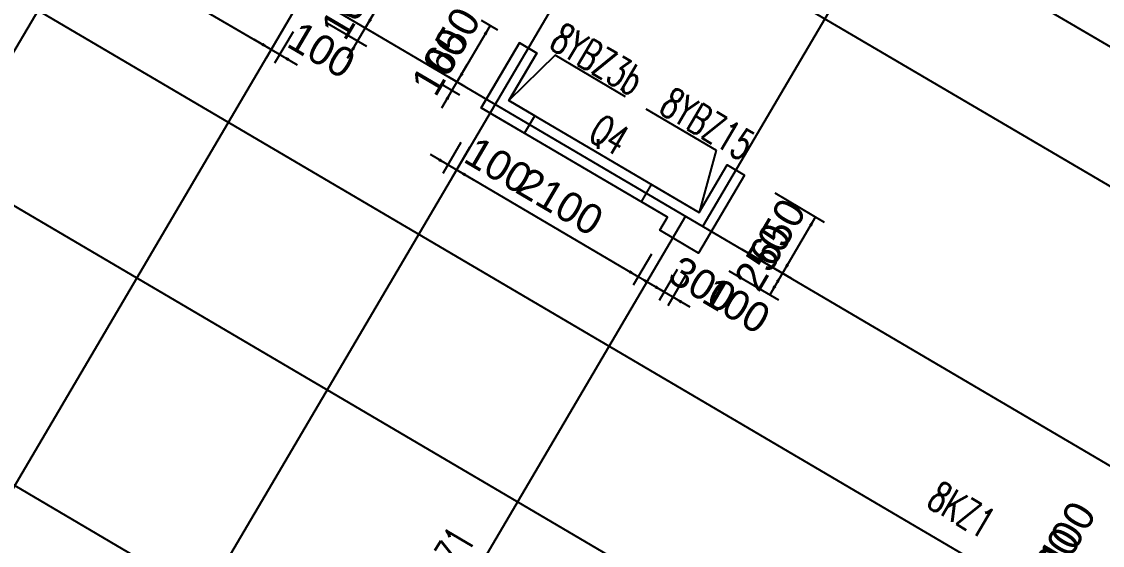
# Model space of a CAD drawing. Extents: x 387171 to 699106, y 11966 to 245688.
# Drawn here: x 617575 to 628343, y 110324 to 115542 of the extents above; entities that cross this region are included whole.
import ezdxf

# ---------------------------------------------------------------- set-up
doc = ezdxf.new("R2010")
doc.units = 0
doc.header["$LTSCALE"] = 100
doc.header["$MEASUREMENT"] = 0
for name, color, linetype in [('b边缘构件', 235, 'Continuous'), ('DOTE', 253, 'Continuous'), ('NUM', 7, 'Continuous'), ('wall-主楼', 2, 'Continuous'), ('Y阴影', 254, 'Continuous'), ('剪力墙身标注', 7, 'Continuous'), ('小尺寸', 4, 'Continuous'), ('边缘构件标注', 1, 'Continuous')]:
    doc.layers.add(name, color=color, linetype=linetype)
doc.layers.add('配箍校核', color=2, linetype='ByLayer', lineweight=18)
doc.styles.get("Standard").update_dxf_attribs({"font": 'standard'})
doc.styles.add('tk', font='tk')
doc.dimstyles.get("Standard").update_dxf_attribs({"dimtxt": 300, "dimasz": 100, "dimexe": 100, "dimexo": 250, "dimgap": 100, "dimtad": 0, "dimtoh": 1, "dimdec": 0, "dimdsep": 46, "dimcen": 0.09, "dimclrt": 7, "dimadec": 0, "dimazin": 0, "dimtfac": 1, "dimtdec": 4, "dimtofl": 0, "dimtmove": 0, "dimatfit": 3, "dimfxl": 1, "dimtolj": 1, "dimtzin": 0, "dimarcsym": 0})

# ---------------------------------------------------------------- blocks, each defined once
blk = doc.blocks.new('*D200')
at = {"layer": '小尺寸', "color": 0, "linetype": 'ByBlock', "lineweight": -2}
for p, q in [((622320, 115457), (622157, 115553)), ((621914, 114942), (622243, 115502)), ((621990, 114897), (621828, 114992))]:
    blk.add_line(p, q, dxfattribs=at)
for points in [[(622243, 115502), (622207, 115407), (622178, 115424)], [(621914, 114942), (621950, 115036), (621979, 115019)]]:
    blk.add_solid(points, dxfattribs=at)
at = {"layer": '小尺寸', "color": 7, "linetype": 'Continuous', "lineweight": -2, "insert": (621863, 115349), "char_height": 300, "width": 556.67, "attachment_point": 5, "rotation": 59.5454, "style": 'tk'}
blk.add_mtext('650', dxfattribs=at)
blk = doc.blocks.new('*D997')
at = {"layer": '小尺寸', "color": 0, "linetype": 'ByBlock', "lineweight": -2}
for p, q in [((618293, 116599), (618114, 116294)), ((618164, 116380), (620061, 115265)), ((620269, 115619), (620010, 115179))]:
    blk.add_line(p, q, dxfattribs=at)
for points in [[(618164, 116380), (618259, 116344), (618242, 116315)], [(620061, 115265), (619966, 115302), (619983, 115330)]]:
    blk.add_solid(points, dxfattribs=at)
at = {"layer": '小尺寸', "color": 7, "linetype": 'Continuous', "lineweight": -2, "insert": (619239, 116038), "char_height": 300, "width": 780, "attachment_point": 5, "rotation": 329.5454, "style": 'tk'}
blk.add_mtext('2200', dxfattribs=at)
blk = doc.blocks.new('*D745')
at = {"layer": '小尺寸', "color": 0, "linetype": 'ByBlock', "lineweight": -2}
for p, q in [((620269, 115619), (620010, 115179)), ((620279, 115439), (620096, 115128)), ((619888, 115367), (620319, 115113))]:
    blk.add_line(p, q, dxfattribs=at)
for points in [[(620061, 115265), (619966, 115302), (619983, 115330)], [(620147, 115214), (620242, 115178), (620225, 115149)]]:
    blk.add_solid(points, dxfattribs=at)
at = {"layer": '小尺寸', "color": 7, "linetype": 'Continuous', "lineweight": -2, "insert": (620565, 115259), "char_height": 300, "width": 476.67, "attachment_point": 5, "rotation": 329.5454, "style": 'tk'}
blk.add_mtext('100', dxfattribs=at)
blk = doc.blocks.new('*D614')
at = {"layer": '小尺寸', "color": 0, "linetype": 'ByBlock', "lineweight": -2}
for p, q in [((620697, 115657), (621086, 115429)), ((620822, 115178), (621101, 115652)), ((620621, 115528), (621010, 115299))]:
    blk.add_line(p, q, dxfattribs=at)
for points in [[(621000, 115479), (621036, 115574), (621065, 115557)], [(620924, 115350), (620887, 115255), (620858, 115272)]]:
    blk.add_solid(points, dxfattribs=at)
at = {"layer": '小尺寸', "color": 7, "linetype": 'Continuous', "lineweight": -2, "insert": (620841, 115702), "char_height": 300, "width": 476.67, "attachment_point": 5, "rotation": 59.5454, "style": 'tk'}
blk.add_mtext('150', dxfattribs=at)
blk = doc.blocks.new('*D1554')
at = {"layer": '小尺寸', "color": 0, "linetype": 'ByBlock', "lineweight": -2}
for p, q in [((621027, 116218), (621415, 115989)), ((621000, 115479), (621329, 116040)), ((620697, 115657), (621086, 115429))]:
    blk.add_line(p, q, dxfattribs=at)
for points in [[(621329, 116040), (621293, 115945), (621264, 115962)], [(621000, 115479), (621036, 115574), (621065, 115557)]]:
    blk.add_solid(points, dxfattribs=at)
at = {"layer": '小尺寸', "color": 7, "linetype": 'Continuous', "lineweight": -2, "insert": (620949, 115886), "char_height": 300, "width": 556.67, "attachment_point": 5, "rotation": 59.5454, "style": 'tk'}
blk.add_mtext('650', dxfattribs=at)
blk = doc.blocks.new('*D4396')
at = {"layer": '小尺寸', "color": 0, "linetype": 'ByBlock', "lineweight": -2}
for p, q in [((627759, 109533), (628012, 109964)), ((627746, 109889), (627997, 109741)), ((627695, 109802), (627946, 109655))]:
    blk.add_line(p, q, dxfattribs=at)
for points in [[(627911, 109792), (627947, 109886), (627976, 109869)], [(627860, 109705), (627824, 109611), (627795, 109628)]]:
    blk.add_solid(points, dxfattribs=at)
at = {"layer": '小尺寸', "color": 7, "linetype": 'Continuous', "lineweight": -2, "insert": (627994, 110427), "char_height": 300, "width": 476.67, "attachment_point": 5, "rotation": 59.5454, "style": 'tk'}
blk.add_mtext('100', dxfattribs=at)
blk = doc.blocks.new('*D436')
at = {"layer": '小尺寸', "color": 0, "linetype": 'ByBlock', "lineweight": -2}
for p, q in [((627695, 109802), (627946, 109655)), ((627860, 109705), (627657, 109361)), ((627492, 109458), (627744, 109310))]:
    blk.add_line(p, q, dxfattribs=at)
for points in [[(627860, 109705), (627824, 109611), (627795, 109628)], [(627657, 109361), (627694, 109455), (627722, 109438)]]:
    blk.add_solid(points, dxfattribs=at)
at = {"layer": '小尺寸', "color": 7, "linetype": 'Continuous', "lineweight": -2, "insert": (627841, 110167), "char_height": 300, "width": 576.67, "attachment_point": 5, "rotation": 59.5454, "style": 'tk'}
blk.add_mtext('400', dxfattribs=at)
blk = doc.blocks.new('*D170')
at = {"layer": '小尺寸', "color": 0, "linetype": 'ByBlock', "lineweight": -2}
for p, q in [((621762, 114683), (622015, 115114)), ((621940, 114811), (621777, 114906)), ((621990, 114897), (621828, 114992))]:
    blk.add_line(p, q, dxfattribs=at)
for points in [[(621914, 114942), (621950, 115036), (621979, 115019)], [(621863, 114856), (621827, 114761), (621798, 114778)]]:
    blk.add_solid(points, dxfattribs=at)
at = {"layer": '小尺寸', "color": 7, "linetype": 'Continuous', "lineweight": -2, "insert": (621742, 115143), "char_height": 300, "width": 476.67, "attachment_point": 5, "rotation": 59.5454, "style": 'tk'}
blk.add_mtext('100', dxfattribs=at)
blk = doc.blocks.new('*D1115')
at = {"layer": '小尺寸', "color": 0, "linetype": 'ByBlock', "lineweight": -2}
for p, q in [((622320, 115457), (622157, 115553)), ((621914, 114942), (622243, 115502)), ((621990, 114897), (621828, 114992))]:
    blk.add_line(p, q, dxfattribs=at)
for points in [[(622243, 115502), (622207, 115407), (622178, 115424)], [(621914, 114942), (621950, 115036), (621979, 115019)]]:
    blk.add_solid(points, dxfattribs=at)
at = {"layer": '小尺寸', "color": 7, "linetype": 'Continuous', "lineweight": -2, "insert": (621863, 115349), "char_height": 300, "width": 556.67, "attachment_point": 5, "rotation": 59.5454, "style": 'tk'}
blk.add_mtext('650', dxfattribs=at)
blk = doc.blocks.new('*D1013')
at = {"layer": '小尺寸', "color": 0, "linetype": 'ByBlock', "lineweight": -2}
for p, q in [((625078, 113835), (625571, 113545)), ((625485, 113596), (625156, 113036)), ((624749, 113275), (625242, 112985))]:
    blk.add_line(p, q, dxfattribs=at)
for points in [[(625485, 113596), (625449, 113501), (625420, 113518)], [(625156, 113036), (625192, 113130), (625221, 113113)]]:
    blk.add_solid(points, dxfattribs=at)
at = {"layer": '小尺寸', "color": 7, "linetype": 'Continuous', "lineweight": -2, "insert": (625105, 113443), "char_height": 300, "width": 556.67, "attachment_point": 5, "rotation": 59.5454, "style": 'tk'}
blk.add_mtext('650', dxfattribs=at)
blk = doc.blocks.new('*D758')
at = {"layer": '小尺寸', "color": 0, "linetype": 'ByBlock', "lineweight": -2}
for p, q in [((624749, 113275), (625242, 112985)), ((624622, 113059), (625115, 112769)), ((625156, 113036), (625029, 112820))]:
    blk.add_line(p, q, dxfattribs=at)
for points in [[(625156, 113036), (625119, 112941), (625091, 112958)], [(625029, 112820), (625065, 112915), (625094, 112898)]]:
    blk.add_solid(points, dxfattribs=at)
at = {"layer": '小尺寸', "color": 7, "linetype": 'Continuous', "lineweight": -2, "insert": (624961, 113197), "char_height": 300, "width": 566.67, "attachment_point": 5, "rotation": 59.5454, "style": 'tk'}
blk.add_mtext('250', dxfattribs=at)
blk = doc.blocks.new('*D1521')
at = {"layer": '小尺寸', "color": 0, "linetype": 'ByBlock', "lineweight": -2}
for p, q in [((624107, 113072), (623926, 112763)), ((624194, 113021), (624012, 112712)), ((624235, 112697), (623804, 112951))]:
    blk.add_line(p, q, dxfattribs=at)
for points in [[(623976, 112849), (623882, 112886), (623899, 112914)], [(624063, 112799), (624157, 112762), (624140, 112734)]]:
    blk.add_solid(points, dxfattribs=at)
at = {"layer": '小尺寸', "color": 7, "linetype": 'Continuous', "lineweight": -2, "insert": (624698, 112715), "char_height": 300, "width": 476.67, "attachment_point": 5, "rotation": 329.5454, "style": 'tk'}
blk.add_mtext('100', dxfattribs=at)
blk = doc.blocks.new('*D1280')
at = {"layer": '小尺寸', "color": 0, "linetype": 'ByBlock', "lineweight": -2}
for p, q in [((623849, 113224), (623667, 112915)), ((624107, 113072), (623926, 112763)), ((623976, 112849), (623718, 113001))]:
    blk.add_line(p, q, dxfattribs=at)
for points in [[(623718, 113001), (623812, 112965), (623796, 112936)], [(623976, 112849), (623882, 112886), (623899, 112914)]]:
    blk.add_solid(points, dxfattribs=at)
at = {"layer": '小尺寸', "color": 7, "linetype": 'Continuous', "lineweight": -2, "insert": (624359, 112924), "char_height": 300, "width": 566.67, "attachment_point": 5, "rotation": 329.5454, "style": 'tk'}
blk.add_mtext('300', dxfattribs=at)
blk = doc.blocks.new('*D2329')
at = {"layer": '小尺寸', "color": 0, "linetype": 'ByBlock', "lineweight": -2}
for p, q in [((622039, 114288), (621857, 113980)), ((623718, 113001), (621908, 114066)), ((623849, 113224), (623667, 112915))]:
    blk.add_line(p, q, dxfattribs=at)
for points in [[(621908, 114066), (622002, 114029), (621985, 114001)], [(623718, 113001), (623623, 113038), (623640, 113066)]]:
    blk.add_solid(points, dxfattribs=at)
at = {"layer": '小尺寸', "color": 7, "linetype": 'Continuous', "lineweight": -2, "insert": (622939, 113749), "char_height": 300, "width": 775, "attachment_point": 5, "rotation": 329.5454, "style": 'tk'}
blk.add_mtext('2100', dxfattribs=at)
blk = doc.blocks.new('*D2057')
at = {"layer": '小尺寸', "color": 0, "linetype": 'ByBlock', "lineweight": -2}
for p, q in [((621952, 114339), (621771, 114030)), ((622039, 114288), (621857, 113980)), ((622080, 113964), (621649, 114218))]:
    blk.add_line(p, q, dxfattribs=at)
for points in [[(621821, 114116), (621727, 114153), (621744, 114181)], [(621908, 114066), (622002, 114029), (621985, 114001)]]:
    blk.add_solid(points, dxfattribs=at)
at = {"layer": '小尺寸', "color": 7, "linetype": 'Continuous', "lineweight": -2, "insert": (622326, 114110), "char_height": 300, "width": 476.67, "attachment_point": 5, "rotation": 329.5454, "style": 'tk'}
blk.add_mtext('100', dxfattribs=at)

msp = doc.modelspace()

# ---------------------------------------------------------------- hatches: boundary and pattern name
at = {"layer": 'Y阴影'}
h = msp.add_hatch(dxfattribs=at)
h.set_pattern_fill('ANSI31', color=256, scale=25, angle=-30.45463, style=0)
h.set_pattern_definition([])
h.paths.add_polyline_path([(622535.2, 115330.5), (622155.1, 114684), (622586.1, 114430.6), (622687.5, 114603), (622428.9, 114755), (622707.6, 115229.1)], flags=0)
h = msp.add_hatch(dxfattribs=at)
h.set_pattern_fill('ANSI31', color=256, scale=25, angle=-30.45463, style=0)
h.set_pattern_definition([])
h.paths.add_polyline_path([(624776.5, 114012.7), (624320.3, 113236.9), (623932.4, 113464.9), (624008.5, 113594.2), (623749.9, 113746.3), (623851.2, 113918.7), (624325.3, 113639.9), (624604.1, 114114.1)], flags=0)

# ---------------------------------------------------------------- linework, layer by layer
at = {"layer": 'b边缘构件'}
for points in [[(622535.2, 115330.5), (622155.1, 114684), (622586.1, 114430.6), (622687.5, 114603), (622428.9, 114755), (622707.6, 115229.1), (622535.2, 115330.5)], [(624776.5, 114012.7), (624320.3, 113236.9), (623932.4, 113464.9), (624008.5, 113594.2), (623749.9, 113746.3), (623851.2, 113918.7), (624325.3, 113639.9), (624604.1, 114114.1), (624776.5, 114012.7)]]:
    msp.add_lwpolyline(points, dxfattribs=at)
at = {"layer": 'DOTE'}
for p, q in [((585803.6, 140350.1), (639805.6, 108598)), ((583218.7, 135953.7), (631186.4, 107749.7)), ((597120.7, 129519.7), (633192.4, 108310.3)), ((630003.3, 123099.4), (624360.9, 113503)), ((619543.1, 119119.9), (634408.9, 110379.1)), ((621612, 117903.5), (614420.3, 105672.2)), ((618499.1, 116949.7), (612523.8, 106787.3)), ((623508.4, 116788.4), (616316.7, 104557.1)), ((611730.8, 114316.9), (630303.4, 103396.7)), ((616826.4, 114105), (631519.8, 105465.6)), ((624188.5, 113604.4), (618213.2, 103442))]:
    msp.add_line(p, q, dxfattribs=at)
at = {"layer": 'wall-主楼'}
msp.add_lwpolyline([(624776.5, 114012.7), (624320.3, 113236.9), (623932.4, 113464.9), (624008.5, 113594.2), (622155.1, 114684), (622535.2, 115330.5), (622707.6, 115229.1), (622428.9, 114755), (624325.3, 113639.9), (624604.1, 114114.1)], close=True, dxfattribs=at)
at = {"layer": '边缘构件标注', "color": 200}
for p, q in [((622889.2, 115207), (622428.9, 114755)), ((623591, 114794.4), (622889.2, 115207)), ((623794.8, 114674.6), (624496.5, 114262)), ((624496.5, 114262), (624325.3, 113639.9))]:
    msp.add_line(p, q, dxfattribs=at)
at = {"layer": '配箍校核'}
msp.add_line((623975.5, 113439.6), (624320.3, 113236.9), dxfattribs=at)

# ---------------------------------------------------------------- texts
at = {"layer": 'NUM', "color": 200, "width": 0.7}
msp.add_text('8KZ1', height=300, rotation=329.54537, dxfattribs=at).set_placement((626577.2, 110717.9))
at = {"layer": '剪力墙身标注', "width": 0.7}
msp.add_text('Q4', height=300, rotation=329.54537, dxfattribs=at).set_placement((623205.8, 114373.5))
at = {"layer": '边缘构件标注', "color": 200, "width": 0.7}
for s, rotation, p in [('8YBZ3b', 329.54537, (622819.6, 115283.9)), ('8YBZ15', 329.54537, (623912.2, 114641.4)), ('8YBZ1', 59.54537, (621694, 109681.2))]:
    msp.add_text(s, height=300, rotation=rotation, dxfattribs=at).set_placement(p)

# ---------------------------------------------------------------- dimensions: what is measured, and where the dimension line sits
at = {"layer": '小尺寸'}
for base, p1, p2, angle, picture, middle in [((620060.7, 115265.2), (618419.4, 116814.2), (620395.5, 115834.6), 329.54537, '*D997', (619239.2, 116038.2)), ((621329, 116039.7), (620481.7, 115783.9), (620811.2, 116344.2), 59.54537, '*D1554', (620948.8, 115886.3)), ((620999.6, 115479.4), (620405.7, 115654.6), (620481.7, 115783.9), 59.54537, '*D614', (620631, 115345.9)), ((620146.9, 115214.5), (620395.5, 115834.6), (620405.7, 115654.6), 329.54537, '*D745', (620230.5, 115455.3)), ((622243.5, 115502.1), (622205.8, 114770.2), (622535.2, 115330.5), 59.54537, '*D200', (621863.3, 115348.6)), ((622243.5, 115502.1), (622205.8, 114770.2), (622535.2, 115330.5), 59.54537, '*D1115', (621863.3, 115348.6)), ((621914, 114941.7), (622155.1, 114684), (622205.8, 114770.2), 59.54537, '*D170', (621545.5, 114808.2)), ((621821.4, 114116.4), (622165.3, 114504), (622079.1, 114554.7), 149.54537, '*D2057', (621991.2, 114306.6)), ((621907.6, 114065.7), (623975.5, 113439.6), (622165.3, 114504), 149.54537, '*D2329', (622939.4, 113749)), ((625155.8, 113035.7), (624862.7, 113962), (624533.3, 113401.7), 59.54537, '*D1013', (625105, 113442.5)), ((625029.1, 112820.2), (624533.3, 113401.7), (624406.5, 113186.2), 59.54537, '*D758', (624703, 112758.9)), ((623717.8, 113001.3), (624234.1, 113287.5), (623975.5, 113439.6), 149.54537, '*D1280', (623899.4, 113194.3)), ((623976.5, 112849.3), (624320.3, 113236.9), (624234.1, 113287.5), 149.54537, '*D1521', (624363.4, 112911.8)), ((627910.8, 109791.7), (627479.7, 109929.2), (627530.4, 110015.4), 59.54537, '*D4396', (627797.7, 110092.5)), ((627657.4, 109360.7), (627479.7, 109929.2), (627277, 109584.3), 59.54537, '*D436', (627543.3, 109659.8))]:
    dim = msp.add_linear_dim(base=base, p1=p1, p2=p2, angle=angle, dimstyle='Standard', dxfattribs=at)
    dim.commit()
    dim.dimension.update_dxf_attribs({"geometry": picture, "text_midpoint": middle})

doc.saveas('drawing.dxf')
